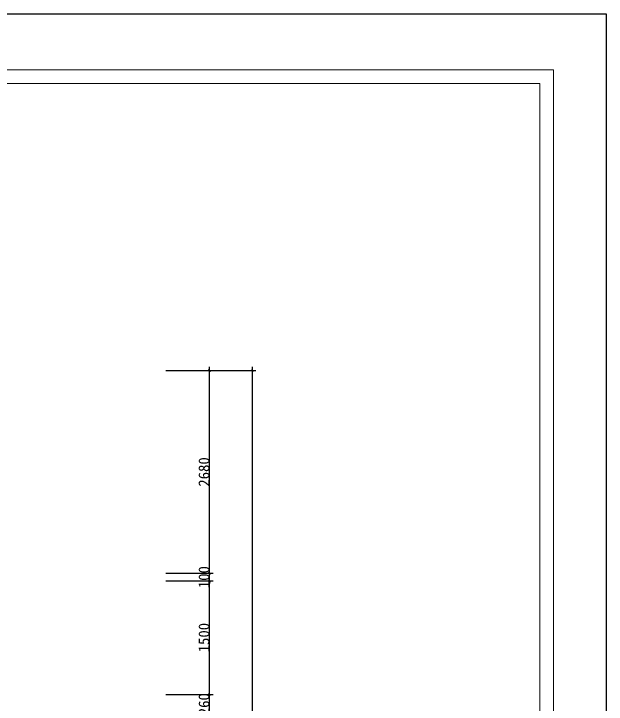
# Model space of a CAD drawing. Header units: inches. Extents: x 1174834 to 1369688, y -175882 to -108740.
# Drawn here: x 1225807 to 1233633, y -117865 to -108740 of the extents above; entities that cross this region are included whole.
import ezdxf

# ---------------------------------------------------------------- set-up
doc = ezdxf.new("R2010")
doc.units = ezdxf.units.IN
doc.header["$LTSCALE"] = 500
doc.header["$MEASUREMENT"] = 0
doc.layers.add('SH-尺寸标注', color=32, linetype='Continuous')
doc.layers.add('WALL', color=255, linetype='Continuous')
doc.layers.add('填充线', color=143, linetype='Continuous', lineweight=9)
doc.dimstyles.new('D_20_2.35', dxfattribs={"dimtxt": 142.857143, "dimasz": 35.714286, "dimexe": 47.619048, "dimexo": 0, "dimgap": 0, "dimtad": 1, "dimdec": 0, "dimzin": 1, "dimdsep": 46, "dimtxsty": 'Standard', "dimblk": 'ARCHTICK', "dimcen": 0.09, "dimdle": 47.619048, "dimclrd": 252, "dimclre": 252, "dimclrt": 134, "dimadec": 0, "dimazin": 0, "dimtfac": 1, "dimtdec": 4, "dimtix": 1, "dimtmove": 2, "dimatfit": 3, "dimfxl": 1, "dimtolj": 1, "dimtzin": 0, "dimarcsym": 0})

# ---------------------------------------------------------------- blocks, each defined once
blk = doc.blocks.new('_ArchTick')
at = {"color": 0, "linetype": 'ByBlock', "const_width": 0.15}
blk.add_lwpolyline([(-0.5, -0.5), (0.5, 0.5)], dxfattribs=at)
blk = doc.blocks.new('*D429')
at = {"layer": 'Defpoints', "color": 0, "linetype": 'Continuous', "transparency": 16777216}
for p in [(1227813.6, -117735.5), (1228391, -117735.5), (1227813.6, -117995.5)]:
    blk.add_point(p, dxfattribs=at)
at = {"layer": 'SH-尺寸标注', "color": 252, "linetype": 'Continuous', "lineweight": -2, "transparency": 16777216}
for p, q in [((1228391, -117735.5), (1228391, -117699.8)), ((1227813.6, -117735.5), (1228438.6, -117735.5)), ((1228391, -117995.5), (1228391, -117735.5)), ((1227813.6, -117995.5), (1228438.6, -117995.5)), ((1228391, -117995.5), (1228391, -118031.2))]:
    blk.add_line(p, q, dxfattribs=at)
at = {"layer": 'SH-尺寸标注', "color": 252, "linetype": 'Continuous', "lineweight": -2, "transparency": 16777216, "xscale": 35.71428581050463, "yscale": 35.71428581050463, "zscale": 35.71428581050463}
for p, rotation in [((1228391, -117735.5), 270), ((1228391, -117995.5), 90)]:
    blk.add_blockref('_ArchTick', p, dxfattribs=dict(at, rotation=rotation))
at = {"layer": 'SH-尺寸标注', "color": 134, "linetype": 'Continuous', "transparency": 16777216, "insert": (1228319.6, -117865.5), "char_height": 142.86, "attachment_point": 5, "rotation": 90}
blk.add_mtext('\\A1;260', dxfattribs=at)
blk = doc.blocks.new('*D430')
at = {"layer": 'Defpoints', "color": 0, "linetype": 'Continuous', "transparency": 16777216}
for p in [(1227813.6, -116235.5), (1228391, -116235.5), (1227813.6, -117735.5)]:
    blk.add_point(p, dxfattribs=at)
at = {"layer": 'SH-尺寸标注', "color": 252, "linetype": 'Continuous', "lineweight": -2, "transparency": 16777216}
for p, q in [((1227813.6, -116235.5), (1228438.6, -116235.5)), ((1228391, -117783.1), (1228391, -116187.8)), ((1227813.6, -117735.5), (1228438.6, -117735.5))]:
    blk.add_line(p, q, dxfattribs=at)
at = {"layer": 'SH-尺寸标注', "color": 252, "linetype": 'Continuous', "lineweight": -2, "transparency": 16777216, "xscale": 35.71428581050463, "yscale": 35.71428581050463, "zscale": 35.71428581050463}
for p, rotation in [((1228391, -116235.5), 90), ((1228391, -117735.5), 270)]:
    blk.add_blockref('_ArchTick', p, dxfattribs=dict(at, rotation=rotation))
at = {"layer": 'SH-尺寸标注', "color": 134, "linetype": 'Continuous', "transparency": 16777216, "insert": (1228319.6, -116985.5), "char_height": 142.86, "attachment_point": 5, "rotation": 90}
blk.add_mtext('\\A1;1500', dxfattribs=at)
blk = doc.blocks.new('*D431')
at = {"layer": 'Defpoints', "color": 0, "linetype": 'Continuous', "transparency": 16777216}
for p in [(1227813.6, -116135.5), (1228391, -116135.5), (1227813.6, -116235.5)]:
    blk.add_point(p, dxfattribs=at)
at = {"layer": 'SH-尺寸标注', "color": 252, "linetype": 'Continuous', "lineweight": -2, "transparency": 16777216}
for p, q in [((1227813.6, -116135.5), (1228438.6, -116135.5)), ((1228391, -116135.5), (1228391, -116099.8)), ((1228391, -116235.5), (1228391, -116135.5)), ((1227813.6, -116235.5), (1228438.6, -116235.5)), ((1228391, -116235.5), (1228391, -116271.2))]:
    blk.add_line(p, q, dxfattribs=at)
at = {"layer": 'SH-尺寸标注', "color": 252, "linetype": 'Continuous', "lineweight": -2, "transparency": 16777216, "xscale": 35.71428581050463, "yscale": 35.71428581050463, "zscale": 35.71428581050463}
for p, rotation in [((1228391, -116135.5), 270), ((1228391, -116235.5), 90)]:
    blk.add_blockref('_ArchTick', p, dxfattribs=dict(at, rotation=rotation))
at = {"layer": 'SH-尺寸标注', "color": 134, "linetype": 'Continuous', "transparency": 16777216, "insert": (1228319.6, -116185.5), "char_height": 142.86, "attachment_point": 5, "rotation": 90}
blk.add_mtext('\\A1;100', dxfattribs=at)
blk = doc.blocks.new('*D432')
at = {"layer": 'Defpoints', "color": 0, "linetype": 'Continuous', "transparency": 16777216}
for p in [(1227813.6, -113455.5), (1228391, -113455.5), (1227813.6, -116135.5)]:
    blk.add_point(p, dxfattribs=at)
at = {"layer": 'SH-尺寸标注', "color": 252, "linetype": 'Continuous', "lineweight": -2, "transparency": 16777216}
for p, q in [((1228391, -116183.1), (1228391, -113407.8)), ((1227813.6, -113455.5), (1228438.6, -113455.5)), ((1227813.6, -116135.5), (1228438.6, -116135.5))]:
    blk.add_line(p, q, dxfattribs=at)
at = {"layer": 'SH-尺寸标注', "color": 252, "linetype": 'Continuous', "lineweight": -2, "transparency": 16777216, "xscale": 35.71428581050463, "yscale": 35.71428581050463, "zscale": 35.71428581050463}
for p, rotation in [((1228391, -113455.5), 90), ((1228391, -116135.5), 270)]:
    blk.add_blockref('_ArchTick', p, dxfattribs=dict(at, rotation=rotation))
at = {"layer": 'SH-尺寸标注', "color": 134, "linetype": 'Continuous', "transparency": 16777216, "insert": (1228319.6, -114795.5), "char_height": 142.86, "attachment_point": 5, "rotation": 90}
blk.add_mtext('\\A1;2680', dxfattribs=at)
blk = doc.blocks.new('*D433')
at = {"layer": 'Defpoints', "color": 0, "linetype": 'Continuous', "transparency": 16777216}
for p in [(1227813.6, -113455.5), (1227813.6, -122855.5), (1228956.9, -122855.5)]:
    blk.add_point(p, dxfattribs=at)
at = {"layer": 'SH-尺寸标注', "color": 252, "linetype": 'Continuous', "lineweight": -2, "transparency": 16777216}
for p, q in [((1228956.9, -113407.8), (1228956.9, -122903.1)), ((1227813.6, -113455.5), (1229004.6, -113455.5)), ((1227813.6, -122855.5), (1229004.6, -122855.5))]:
    blk.add_line(p, q, dxfattribs=at)
at = {"layer": 'SH-尺寸标注', "color": 252, "linetype": 'Continuous', "lineweight": -2, "transparency": 16777216, "xscale": 35.71428581050463, "yscale": 35.71428581050463, "zscale": 35.71428581050463}
for p, rotation in [((1228956.9, -113455.5), 90), ((1228956.9, -122855.5), 270)]:
    blk.add_blockref('_ArchTick', p, dxfattribs=dict(at, rotation=rotation))
at = {"layer": 'SH-尺寸标注', "color": 134, "linetype": 'Continuous', "transparency": 16777216, "insert": (1228885.5, -118155.5), "char_height": 142.86, "attachment_point": 5, "rotation": 90}
blk.add_mtext('\\A1;9400', dxfattribs=at)
blk = doc.blocks.new('JNNJ')
at = {"layer": 'WALL', "color": 8, "ltscale": 0.5}
for p, q in [((283797.2, -80913.8), (283797.2, -98159.6)), ((308185.2, -80913.8), (283797.2, -80913.8))]:
    blk.add_line(p, q, dxfattribs=at)
at = {"layer": '填充线'}
for p, q in [((284431.2, -81587.5), (307455.8, -81587.5)), ((284431.2, -97536.7), (284431.2, -81587.5)), ((284594.3, -81750.7), (284594.3, -97373.6)), ((307292.6, -81750.7), (284594.3, -81750.7))]:
    blk.add_line(p, q, dxfattribs=at)
blk = doc.blocks.new('HHYT')
blk.add_blockref('JNNJ', (99286.6, -17245.8))

msp = doc.modelspace()

# ---------------------------------------------------------------- block references
at = {"xscale": -1.1, "yscale": 1.1, "zscale": 1.1}
msp.add_blockref('HHYT', (1655024.9, -764), dxfattribs=at)

# ---------------------------------------------------------------- dimensions: what is measured, and where the dimension line sits
at = {"layer": 'SH-尺寸标注', "color": 252, "linetype": 'Continuous'}
for base, p1, p2, picture, middle in [((1228391, -113455.5), (1227813.6, -116135.5), (1227813.6, -113455.5), '*D432', (1228319.6, -114795.5)), ((1228391, -116135.5), (1227813.6, -116235.5), (1227813.6, -116135.5), '*D431', (1228319.6, -116185.5)), ((1228391, -116235.5), (1227813.6, -117735.5), (1227813.6, -116235.5), '*D430', (1228319.6, -116985.5)), ((1228391, -117735.5), (1227813.6, -117995.5), (1227813.6, -117735.5), '*D429', (1228319.6, -117865.5))]:
    dim = msp.add_linear_dim(base=base, p1=p1, p2=p2, angle=270, dimstyle='D_20_2.35', dxfattribs=at)
    dim.commit()
    dim.dimension.update_dxf_attribs({"geometry": picture, "text_midpoint": middle})
dim = msp.add_aligned_dim(p1=(1227813.6, -113455.5), p2=(1227813.6, -122855.5), distance=1143.4, dimstyle='D_20_2.35', dxfattribs=at)
dim.commit()
dim.dimension.update_dxf_attribs({"geometry": '*D433', "text_midpoint": (1228885.5, -118155.5)})

doc.saveas('drawing.dxf')
